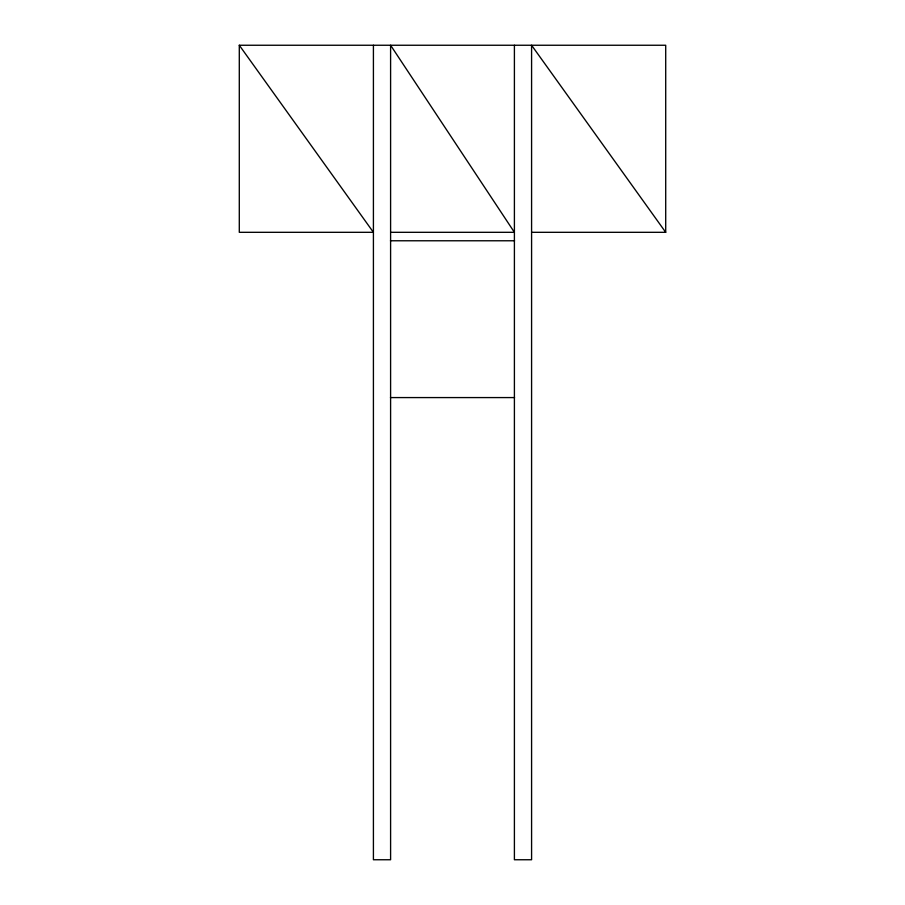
<?xml version="1.0" encoding="UTF-8"?>
<svg xmlns="http://www.w3.org/2000/svg" width="905" height="905" viewBox="0 0 905 905"><rect width="100%" height="100%" fill="white"/><g stroke="black" fill="none" stroke-linecap="round" stroke-linejoin="round"><path stroke-width="1.36" d="M239.293 45.25L373.414 232.314L239.293 232.314L239.293 45.25L665.707 45.25L665.707 232.314L531.586 232.314M390.598 232.314L514.402 232.314L390.598 45.25L390.598 859.75L373.414 859.75L373.414 45.25M390.462 240.775L514.538 240.775M390.462 397.578L514.538 397.578M665.707 232.314L531.586 45.25L531.586 859.75L514.402 859.75L514.402 45.25"/></g></svg>
